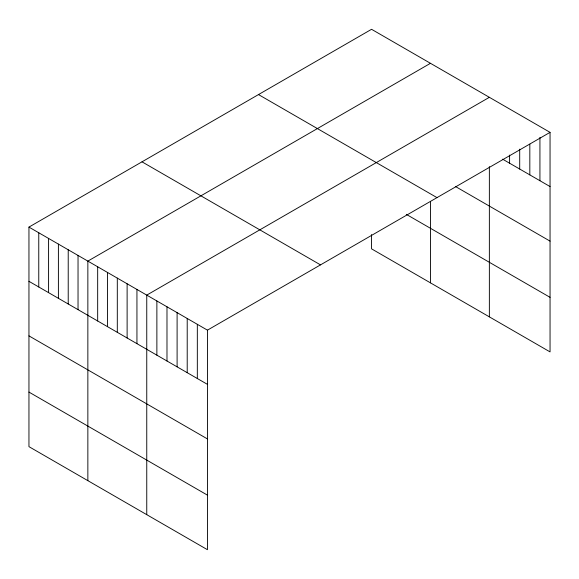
<?xml version="1.0" encoding="UTF-8"?>
<svg xmlns="http://www.w3.org/2000/svg" width="579" height="579" viewBox="0 0 579 579"><rect width="100%" height="100%" fill="white"/><g stroke="black" fill="none" stroke-linecap="round" stroke-linejoin="round"><path stroke-width="0.87" d="M550.05 132.352L207.441 330.153L207.441 549.703L28.95 446.648L28.95 227.098L371.559 29.297L550.05 132.352L550.05 351.902L371.559 248.847L371.559 234.575M430.458 63.306L87.856 261.107L87.856 480.657M489.364 97.315L146.755 295.116L146.755 514.666M502.586 159.16L550.05 186.561M455.384 186.467L550.05 241.125M258.495 94.572L436.993 197.627M406.292 214.339L550.05 297.338M142.007 161.831L320.505 264.878M28.95 227.098L207.441 330.153M28.95 281.314L207.441 384.362M28.95 335.871L207.441 438.925M28.95 392.084L207.441 495.139M539.932 137.353L539.932 180.72M529.821 144.164L529.821 174.88M519.703 149.165L519.703 169.046M509.592 155.071L509.592 163.206M489.364 166.636L489.364 316.858M430.458 201.485L430.458 282.856M197.33 324.312L197.33 378.521M187.212 318.472L187.212 372.688M177.102 312.638L177.102 366.847M166.984 306.798L166.984 361.007M156.873 300.957L156.873 355.166M136.941 289.449L136.941 343.658M127.119 283.782L127.119 337.991M117.305 278.115L117.305 332.324M107.484 272.441L107.484 326.657M97.67 266.774L97.67 320.99M78.035 255.44L78.035 309.649M68.221 249.773L68.221 303.982M58.399 244.106L58.399 298.315M48.585 238.439L48.585 292.648M38.764 232.772L38.764 286.981"/></g></svg>
